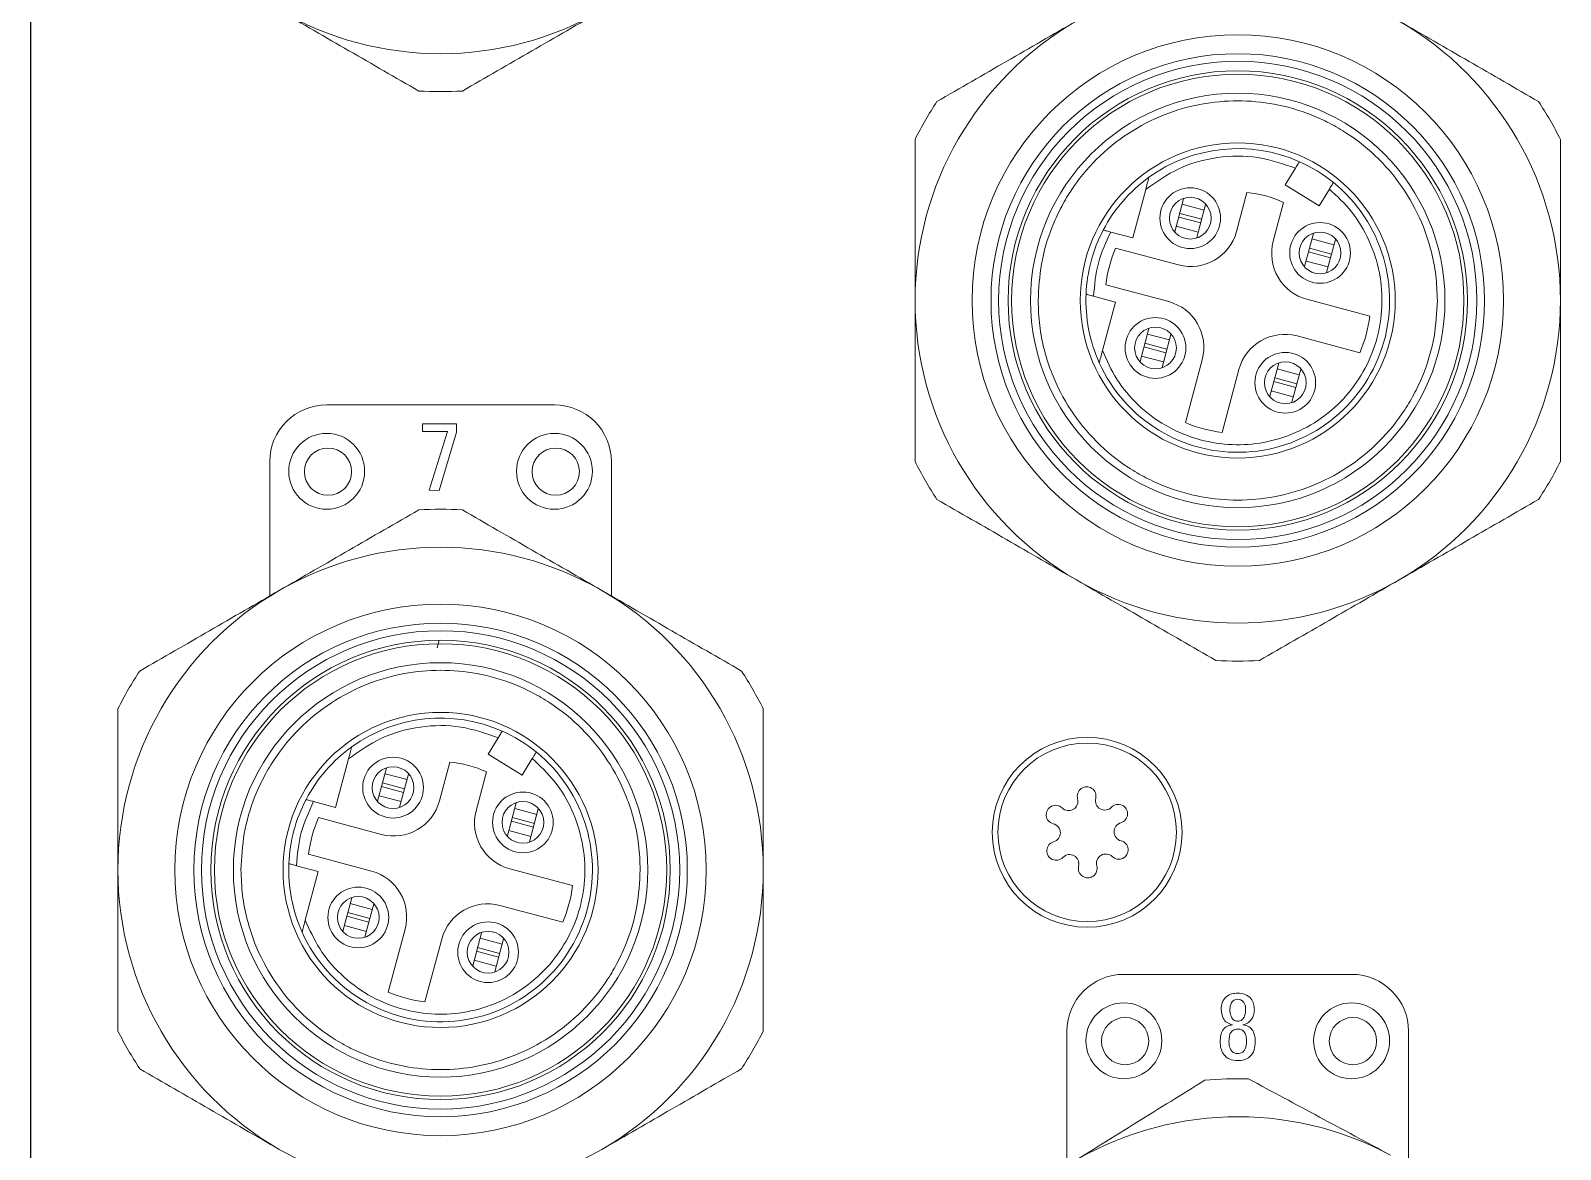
# Model space of a CAD drawing. Extents: x -194 to 239, y -574 to -265.
# Drawn here: x -130.63 to -117.89, y -322.65 to -313.34 of the extents above; entities that cross this region are included whole.
import ezdxf

# ---------------------------------------------------------------- set-up
doc = ezdxf.new("R2010")
doc.units = 0
doc.header["$LTSCALE"] = 0.5
doc.layers.get('0').update_dxf_attribs({"linetype": 'CONTINUOUS'})
doc.layers.add('UMRISSE', color=7, linetype='CONTINUOUS')

msp = doc.modelspace()

# ---------------------------------------------------------------- linework, layer by layer
at = {"lineweight": 5}
for p, q in [((-130.63196, -297.65409), (-130.63196, -338.25588)), ((-130.63023, -297.67312), (-130.63023, -338.27491))]:
    msp.add_line(p, q, dxfattribs=at)
at = {"color": 7, "linetype": 'Continuous', "lineweight": 5}
for p, q in [((-130.63179, -300.24218), (-130.63179, -338.29566)), ((-119.44709, -314.28671), (-119.44888, -314.29339)), ((-120.10103, -314.48588), (-120.18584, -314.62428)), ((-121.45589, -315.06608), (-121.34769, -314.66227)), ((-121.10504, -315.01449), (-121.03142, -314.73973)), ((-120.59056, -315.01164), (-120.5042, -314.68932)), ((-119.90289, -314.79767), (-120.18584, -314.62428)), ((-119.90289, -314.79767), (-119.81808, -314.65928)), ((-121.06414, -314.86184), (-120.88097, -314.91092)), ((-120.86052, -314.8346), (-121.04369, -314.78552)), ((-120.84825, -314.78881), (-120.92187, -315.06357)), ((-120.19891, -314.77112), (-120.28527, -315.09344)), ((-121.09277, -314.96869), (-120.9096, -315.01777)), ((-120.88915, -314.94145), (-121.07232, -314.89237)), ((-121.63842, -315.01718), (-121.45589, -315.06608)), ((-120.02432, -315.30407), (-119.95069, -315.02931)), ((-119.77979, -315.12418), (-119.96297, -315.0751)), ((-119.76752, -315.07839), (-119.84114, -315.35315)), ((-121.59772, -315.15078), (-121.07443, -315.291)), ((-119.80842, -315.23103), (-119.9916, -315.18195)), ((-119.98342, -315.15142), (-119.80024, -315.2005)), ((-120.01205, -315.25827), (-119.82887, -315.30735)), ((-121.15623, -315.59629), (-121.67953, -315.45607)), ((-121.59904, -315.60034), (-121.78157, -315.55143)), ((-121.70725, -316.00416), (-121.59904, -315.60034)), ((-120.00591, -315.57731), (-119.48262, -315.71752)), ((-121.39462, -316.09521), (-121.321, -315.82045)), ((-121.1501, -315.91533), (-121.33327, -315.86624)), ((-121.13783, -315.86953), (-121.21145, -316.14429)), ((-119.56442, -316.02281), (-120.08772, -315.8826)), ((-121.17873, -316.02218), (-121.3619, -315.9731)), ((-121.35372, -315.94257), (-121.17055, -315.99165)), ((-121.38235, -316.04942), (-121.19918, -316.0985)), ((-121.01709, -316.60345), (-120.87687, -316.08015)), ((-120.3139, -316.38479), (-120.24027, -316.11003)), ((-120.57158, -316.16196), (-120.7118, -316.68525)), ((-120.098, -316.31176), (-120.28117, -316.26267)), ((-120.27299, -316.23215), (-120.08982, -316.28123)), ((-120.06937, -316.2049), (-120.25254, -316.15582)), ((-120.0571, -316.15911), (-120.13072, -316.43387)), ((-120.30163, -316.339), (-120.11845, -316.38808)), ((-126.27018, -316.456), (-128.16653, -316.456)), ((-127.36958, -316.67845), (-127.36958, -316.61281)), ((-127.36958, -316.61281), (-127.08673, -316.61281)), ((-127.08673, -316.61281), (-127.08673, -316.68347)), ((-127.1616, -316.67845), (-127.36958, -316.67845)), ((-127.31443, -317.16713), (-127.1616, -316.67845)), ((-127.08673, -316.68347), (-127.23055, -317.1677)), ((-121.71509, -316.88701), (-121.7149, -316.8863)), ((-128.64062, -316.93008), (-128.64062, -318.04676)), ((-125.79609, -318.04676), (-125.79609, -316.93008)), ((-127.23055, -317.1677), (-127.31443, -317.16713)), ((-120.2489, -317.27911), (-120.24908, -317.27979)), ((-127.24622, -318.47802), (-127.2295, -318.41559)), ((-126.08432, -319.0276), (-126.08611, -319.03428)), ((-126.73827, -319.22676), (-126.82308, -319.36516)), ((-128.09313, -319.80697), (-127.98493, -319.40315)), ((-127.2278, -319.75252), (-127.14143, -319.4302)), ((-126.54012, -319.53856), (-126.82308, -319.36516)), ((-126.54012, -319.53856), (-126.45531, -319.40016)), ((-127.74228, -319.75537), (-127.66865, -319.48061)), ((-127.49775, -319.57548), (-127.68093, -319.5264)), ((-127.48548, -319.52969), (-127.5591, -319.80445)), ((-126.83614, -319.512), (-126.92251, -319.83433)), ((-127.52638, -319.68234), (-127.70956, -319.63325)), ((-127.70138, -319.60272), (-127.5182, -319.65181)), ((-128.27566, -319.75806), (-128.09313, -319.80697)), ((-127.73001, -319.70958), (-127.54683, -319.75866)), ((-126.66155, -320.04495), (-126.58793, -319.77019)), ((-126.41703, -319.86506), (-126.6002, -319.81598)), ((-126.40476, -319.81927), (-126.47838, -320.09403)), ((-128.23496, -319.89167), (-127.71166, -320.03188)), ((-126.44566, -319.97191), (-126.62883, -319.92283)), ((-126.62065, -319.8923), (-126.43748, -319.94139)), ((-126.64928, -319.99916), (-126.46611, -320.04824)), ((-127.79346, -320.33717), (-128.31676, -320.19696)), ((-126.47838, -320.09403), (-126.47928, -320.09738)), ((-128.23628, -320.34122), (-128.41881, -320.29232)), ((-128.34448, -320.74504), (-128.23628, -320.34122)), ((-126.64315, -320.31819), (-126.11985, -320.45841)), ((-128.03186, -320.83609), (-127.95823, -320.56133)), ((-127.95823, -320.56133), (-127.95734, -320.55798)), ((-127.81596, -320.76306), (-127.99914, -320.71398)), ((-127.99095, -320.68345), (-127.80778, -320.73253)), ((-127.78733, -320.65621), (-127.9705, -320.60713)), ((-127.77506, -320.61041), (-127.84868, -320.88518)), ((-127.77416, -320.60706), (-127.77506, -320.61041)), ((-126.20165, -320.7637), (-126.72495, -320.62348)), ((-128.01959, -320.7903), (-127.83641, -320.83938)), ((-127.65432, -321.34433), (-127.5141, -320.82104)), ((-126.95113, -321.12567), (-126.87751, -320.85091)), ((-126.87751, -320.85091), (-126.87661, -320.84756)), ((-127.20882, -320.90284), (-127.34903, -321.42614)), ((-126.91023, -320.97303), (-126.72706, -321.02211)), ((-126.70661, -320.94579), (-126.88978, -320.89671)), ((-126.69434, -320.89999), (-126.76796, -321.17475)), ((-126.69344, -320.89664), (-126.69434, -320.89999)), ((-126.93886, -321.07988), (-126.75569, -321.12896)), ((-126.73524, -321.05264), (-126.91841, -321.00356)), ((-126.95203, -321.12902), (-126.95113, -321.12567)), ((-119.63294, -321.19688), (-121.52929, -321.19688)), ((-120.62488, -321.61729), (-120.62488, -321.61661)), ((-128.35232, -321.62789), (-128.35213, -321.62718)), ((-122.00338, -321.67097), (-122.00338, -322.78367)), ((-119.15885, -322.783), (-119.15885, -321.67097)), ((-126.88613, -322.01999), (-126.88631, -322.02067))]:
    msp.add_line(p, q, dxfattribs=at)
at = {"color": 7, "linetype": 'Continuous', "lineweight": 5, "flags": 128}
for points in [[(-121.03142, -314.73973), (-121.03118, -314.73885), (-121.03052, -314.73638)], [(-120.84735, -314.78546), (-120.84801, -314.78793), (-120.84825, -314.78881)], [(-121.10594, -315.01784), (-121.10528, -315.01537), (-121.10504, -315.01449)], [(-120.92187, -315.06357), (-120.9221, -315.06445), (-120.92277, -315.06692)], [(-119.95069, -315.02931), (-119.95046, -315.02843), (-119.9498, -315.02595)], [(-119.76662, -315.07504), (-119.76729, -315.07751), (-119.76752, -315.07839)], [(-120.02521, -315.30742), (-120.02455, -315.30495), (-120.02432, -315.30407)], [(-119.84114, -315.35315), (-119.84138, -315.35403), (-119.84204, -315.3565)], [(-121.321, -315.82045), (-121.32076, -315.81957), (-121.3201, -315.8171)], [(-121.13693, -315.86618), (-121.13759, -315.86865), (-121.13783, -315.86953)], [(-121.39552, -316.09856), (-121.39486, -316.09609), (-121.39462, -316.09521)], [(-120.24027, -316.11003), (-120.24004, -316.10915), (-120.23938, -316.10668)], [(-121.21145, -316.14429), (-121.21168, -316.14517), (-121.21234, -316.14764)], [(-120.0562, -316.15576), (-120.05686, -316.15823), (-120.0571, -316.15911)], [(-120.31479, -316.38814), (-120.31413, -316.38567), (-120.3139, -316.38479)], [(-120.13072, -316.43387), (-120.13096, -316.43475), (-120.13162, -316.43722)], [(-127.66865, -319.48061), (-127.66842, -319.47973), (-127.66776, -319.47726)], [(-127.48458, -319.52634), (-127.48525, -319.52881), (-127.48548, -319.52969)], [(-127.74317, -319.75872), (-127.74251, -319.75625), (-127.74228, -319.75537)], [(-127.5591, -319.80445), (-127.55934, -319.80533), (-127.56, -319.8078)], [(-126.58793, -319.77019), (-126.58769, -319.76931), (-126.58703, -319.76684)], [(-126.40386, -319.81592), (-126.40452, -319.81839), (-126.40476, -319.81927)], [(-126.66245, -320.0483), (-126.66179, -320.04583), (-126.66155, -320.04495)], [(-128.03275, -320.83945), (-128.03209, -320.83697), (-128.03186, -320.83609)], [(-127.84868, -320.88518), (-127.84892, -320.88606), (-127.84958, -320.88853)], [(-126.76796, -321.17475), (-126.76819, -321.17563), (-126.76886, -321.17811)]]:
    msp.add_lwpolyline(points, dxfattribs=at)
at = {"color": 7, "linetype": 'Continuous', "lineweight": 5}
for centre, radius in [((-120.58112, -315.58683), 2.21241), ((-120.58112, -315.58683), 2.05438), ((-120.58112, -315.58683), 1.99117), ((-120.58112, -315.58683), 1.91216), ((-120.58112, -315.58683), 1.88324), ((-120.58112, -315.58683), 1.72521), ((-120.58112, -315.58683), 1.31164), ((-120.97664, -314.90165), 0.25285), ((-120.97664, -314.90165), 0.17383), ((-119.89592, -315.19123), 0.25285), ((-119.89592, -315.19123), 0.17383), ((-121.26622, -315.98237), 0.25285), ((-121.26622, -315.98237), 0.17383), ((-120.1855, -316.27195), 0.25285), ((-120.1855, -316.27195), 0.17383), ((-128.16653, -317.0091), 0.31606), ((-126.27018, -317.0091), 0.31606), ((-128.15578, -317.01194), 0.19679), ((-126.25943, -317.01194), 0.19679), ((-127.21835, -320.32772), 2.21241), ((-127.21835, -320.32772), 2.05438), ((-127.21835, -320.32772), 1.99117), ((-127.21835, -320.32772), 1.91216), ((-127.21835, -320.32772), 1.88324), ((-127.21835, -320.32772), 1.72521), ((-127.21835, -320.32772), 1.31164), ((-121.83461, -320.0145), 0.79015), ((-121.83461, -320.0145), 0.74274), ((-127.61388, -319.64253), 0.25285), ((-127.61388, -319.64253), 0.17383), ((-126.53315, -319.93211), 0.25285), ((-126.53315, -319.93211), 0.17383), ((-127.90346, -320.72325), 0.25285), ((-127.90346, -320.72325), 0.17383), ((-126.82273, -321.01283), 0.25285), ((-126.82273, -321.01283), 0.17383), ((-121.52929, -321.74998), 0.31606), ((-119.63294, -321.74998), 0.31606), ((-121.51855, -321.75283), 0.19679), ((-119.6222, -321.75283), 0.19679)]:
    msp.add_circle(centre, radius, dxfattribs=at)
for centre, radius, start, end in [((-127.21835, -310.84595), 2.6865, 240, 300), ((-120.58112, -315.58683), 2.6865, 120, 180), ((-120.58112, -315.58683), 2.6865, 0, 60), ((-127.21835, -310.84595), 3.00256, 266.525352, 273.474648), ((-120.58112, -315.58683), 3.00256, 146.525352, 153.474648), ((-120.58112, -315.58683), 3.00256, 26.525352, 33.474648), ((-120.58107, -315.5868), 1.26424, 66.041831, 125.805033), ((-120.58107, -315.5868), 1.26424, 50.958169, 66.041831), ((-120.58107, -315.5868), 1.26424, 204.194967, 50.958169), ((-120.58107, -315.5868), 1.26424, 125.805033, 152.364375), ((-120.58107, -315.5868), 0.90077, 64.895817, 85.104183), ((-120.58107, -315.5868), 1.26424, 152.364375, 177.635625), ((-120.97217, -314.90939), 0.39507, 255, 345), ((-119.90366, -315.1957), 0.39507, 165, 255), ((-120.58107, -315.5868), 1.10621, 156.786789, 173.213211), ((-120.58112, -315.58683), 2.6865, 180, 240), ((-120.58107, -315.5868), 1.26424, 177.635625, 204.194967), ((-121.25848, -315.9779), 0.39507, 345, 75), ((-120.58112, -315.58683), 2.6865, 300, 0), ((-120.58107, -315.5868), 1.10621, 336.786789, 353.213211), ((-120.18997, -316.26421), 0.39507, 75, 165), ((-128.16653, -316.93008), 0.47409, 90, 180), ((-126.27018, -316.93008), 0.47409, 0, 90), ((-120.58107, -315.5868), 1.10621, 246.786789, 263.213211), ((-120.58112, -315.58683), 3.00256, 206.525352, 213.474648), ((-120.58112, -315.58683), 3.00256, 326.525352, 333.474648), ((-127.21835, -320.32772), 3.00256, 86.525352, 93.474648), ((-127.21835, -320.32772), 2.6865, 60, 120), ((-120.58112, -315.58683), 2.6865, 240, 300), ((-127.21835, -320.32772), 2.6865, 120, 180), ((-127.21835, -320.32772), 2.6865, 0, 60), ((-127.21835, -320.32772), 3.00256, 146.525352, 153.474648), ((-127.21835, -320.32772), 3.00256, 26.525352, 33.474648), ((-120.58112, -315.58683), 3.00256, 266.525352, 273.474648), ((-127.21831, -320.32768), 1.26424, 66.041831, 125.805033), ((-127.21831, -320.32768), 1.26424, 50.958169, 66.041831), ((-127.21831, -320.32768), 1.26424, 125.805033, 152.364375), ((-127.21831, -320.32768), 1.26424, 204.194967, 50.958169), ((-127.21831, -320.32768), 0.90077, 64.895817, 85.104183), ((-121.83922, -319.71325), 0.07798, 345.877076, 195.877076), ((-127.21831, -320.32768), 1.26424, 152.364375, 177.635625), ((-127.60941, -319.65027), 0.39507, 255, 345), ((-126.5409, -319.93658), 0.39507, 165, 255), ((-122.09781, -319.86787), 0.07798, 45.877076, 255.877076), ((-121.98923, -319.75591), 0.07798, 225.877076, 15.877076), ((-121.68797, -319.7513), 0.07798, 165.877076, 315.877076), ((-121.57602, -319.85988), 0.07798, 285.877076, 135.877076), ((-127.21831, -320.32768), 1.10621, 156.786789, 173.213211), ((-122.13586, -320.01911), 0.07798, 285.877076, 75.877076), ((-121.53335, -320.00989), 0.07798, 105.877076, 255.877076), ((-121.57141, -320.16114), 0.07798, 225.877076, 75.877076), ((-122.0932, -320.16912), 0.07798, 105.877076, 315.877076), ((-121.98124, -320.2777), 0.07798, 345.877076, 135.877076), ((-121.67999, -320.27309), 0.07798, 45.877076, 195.877076), ((-127.21835, -320.32772), 2.6865, 180, 240), ((-127.21831, -320.32768), 1.26424, 177.635625, 204.194967), ((-127.89572, -320.71878), 0.39507, 345, 75), ((-127.21835, -320.32772), 2.6865, 300, 0), ((-121.83, -320.31576), 0.07798, 165.877076, 15.877076), ((-127.21831, -320.32768), 1.10621, 336.786789, 353.213211), ((-126.8272, -321.00509), 0.39507, 75, 165), ((-121.52929, -321.67097), 0.47409, 90, 180), ((-119.63294, -321.67097), 0.47409, 0, 90), ((-127.21831, -320.32768), 1.10621, 246.786789, 263.213211), ((-127.21835, -320.32772), 3.00256, 206.525352, 213.474648), ((-127.21835, -320.32772), 3.00256, 326.525352, 333.474648), ((-120.58112, -325.0686), 3.00256, 88.29045, 95.239746), ((-120.58112, -325.0686), 2.6865, 61.765098, 121.765098), ((-127.21835, -320.32772), 2.6865, 240, 300)]:
    msp.add_arc(centre, radius, start, end, dxfattribs=at)
for points, knots in [([(-128.5616, -313.17253), (-128.36788, -313.28438), (-127.97968, -313.5085), (-127.59369, -313.73135), (-127.40033, -313.84299)], [0, 0, 0, 0, 0.49905025, 1, 1, 1, 1]), ([(-127.03638, -313.84299), (-126.84371, -313.73175), (-126.45772, -313.5089), (-126.06953, -313.28478), (-125.8751, -313.17253)], [0, 0, 0, 0, 0.49915657, 1, 1, 1, 1]), ([(-121.92437, -313.26026), (-122.1181, -313.37211), (-122.50629, -313.59623), (-122.89228, -313.81908), (-123.08564, -313.93072)], [0, 0, 0, 0, 0.49905015, 1, 1, 1, 1]), ([(-118.07659, -313.93072), (-118.26926, -313.81948), (-118.65525, -313.59663), (-119.04344, -313.37251), (-119.23787, -313.26026)], [0, 0, 0, 0, 0.4991563, 1, 1, 1, 1]), ([(-118.91912, -315.58683), (-118.92159, -315.51702), (-118.92651, -315.37795), (-118.96719, -315.17236), (-119.04466, -314.93346), (-119.18166, -314.669), (-119.39749, -314.40328), (-119.61981, -314.22276), (-119.81526, -314.10859), (-120.01504, -314.01761), (-120.27097, -313.94397), (-120.58111, -313.91555), (-120.8913, -313.94399), (-121.20105, -314.03304), (-121.49891, -314.18736), (-121.7647, -314.40321), (-121.94515, -314.62553), (-122.05943, -314.82098), (-122.14999, -315.02076), (-122.22669, -315.27669), (-122.23775, -315.48547), (-122.24311, -315.58683)], [0, 0, 0, 0, 0.04014118, 0.07995479, 0.12008114, 0.18437826, 0.25003993, 0.31570166, 0.34787539, 0.38008137, 0.44181204, 0.50005408, 0.55829624, 0.62002701, 0.68432416, 0.74998579, 0.8156474, 0.84782135, 0.88002712, 0.9417579, 1, 1, 1, 1]), ([(-123.26762, -314.24591), (-123.26762, -314.46838), (-123.26762, -314.91408), (-123.26762, -315.36233), (-123.26762, -315.58683)], [0, 0, 0, 0, 0.49915678, 1, 1, 1, 1]), ([(-117.89462, -315.58683), (-117.89462, -315.36313), (-117.89462, -314.91489), (-117.89462, -314.46918), (-117.89462, -314.24591)], [0, 0, 0, 0, 0.49905004, 1, 1, 1, 1]), ([(-121.34769, -314.66227), (-121.25885, -314.59963), (-121.07768, -314.4719), (-120.7513, -314.38372), (-120.41326, -314.37789), (-120.20376, -314.45035), (-120.10103, -314.48588)], [0, 0, 0, 0, 0.24518244, 0.49999991, 0.75481726, 1, 1, 1, 1]), ([(-120.0677, -314.43149), (-120.06807, -314.43208), (-120.0688, -314.43327), (-120.07446, -314.44252), (-120.08282, -314.45615), (-120.0922, -314.47147), (-120.09848, -314.48171), (-120.10103, -314.48588)], [0, 0, 0, 0, 0.21230339, 0.42456693, 0.63764443, 0.85248461, 1, 1, 1, 1]), ([(-121.32246, -314.56811), (-121.32375, -314.57292), (-121.32683, -314.58441), (-121.33564, -314.61732), (-121.34306, -314.64501), (-121.34769, -314.66227)], [0, 0, 0, 0, 0.21328456, 0.50944098, 1, 1, 1, 1]), ([(-119.78474, -314.60488), (-119.78511, -314.60548), (-119.78584, -314.60667), (-119.7915, -314.61591), (-119.79986, -314.62955), (-119.80924, -314.64486), (-119.81552, -314.65511), (-119.81808, -314.65928)], [0, 0, 0, 0, 0.21230383, 0.4245708, 0.63764412, 0.85249046, 1, 1, 1, 1]), ([(-119.81808, -314.65928), (-119.7531, -314.72015), (-119.6202, -314.84466), (-119.47833, -315.08545), (-119.39123, -315.35445), (-119.37038, -315.63463), (-119.41263, -315.90495), (-119.51276, -316.15736), (-119.66883, -316.38461), (-119.87807, -316.57432), (-120.12582, -316.70993), (-120.39163, -316.78302), (-120.66291, -316.79501), (-120.93217, -316.74645), (-121.19009, -316.63504), (-121.41576, -316.46469), (-121.59685, -316.25181), (-121.67099, -316.08548), (-121.70725, -316.00416)], [0, 0, 0, 0, 0.0604998, 0.12374564, 0.1881603, 0.25198529, 0.31355459, 0.37329342, 0.43578297, 0.49999999, 0.56421681, 0.62670662, 0.68644539, 0.74801466, 0.81183963, 0.87625436, 0.93950012, 1, 1, 1, 1]), ([(-121.78157, -315.55143), (-121.7733, -315.45821), (-121.75676, -315.27177), (-121.67787, -315.10204), (-121.63842, -315.01718)], [0, 0, 0, 0, 0.49999995, 1, 1, 1, 1]), ([(-121.70108, -315.00039), (-121.70041, -315.00057), (-121.69907, -315.00092), (-121.68869, -315.00371), (-121.67333, -315.00782), (-121.65564, -315.01256), (-121.64356, -315.0158), (-121.63842, -315.01718)], [0, 0, 0, 0, 0.2080034, 0.41594564, 0.62603356, 0.84099024, 1, 1, 1, 1]), ([(-123.26762, -315.58683), (-123.26762, -315.81053), (-123.26762, -316.25878), (-123.26762, -316.70448), (-123.26762, -316.92776)], [0, 0, 0, 0, 0.49905018, 1, 1, 1, 1]), ([(-122.24311, -315.58683), (-122.24064, -315.65665), (-122.23573, -315.79572), (-122.19505, -316.0013), (-122.11758, -316.2402), (-121.98058, -316.50467), (-121.76475, -316.77039), (-121.54243, -316.95091), (-121.34697, -317.06508), (-121.1472, -317.15606), (-120.89126, -317.2297), (-120.58113, -317.25812), (-120.27094, -317.22968), (-119.96119, -317.14063), (-119.66333, -316.98631), (-119.39754, -316.77046), (-119.21708, -316.54814), (-119.10281, -316.35269), (-119.01225, -316.15291), (-118.93554, -315.89698), (-118.92449, -315.68819), (-118.91912, -315.58683)], [0, 0, 0, 0, 0.04014114, 0.07995483, 0.12008112, 0.18437832, 0.25003992, 0.31570155, 0.34787547, 0.38008125, 0.44181203, 0.50005419, 0.55829623, 0.6200269, 0.68432406, 0.74998577, 0.81564744, 0.84782134, 0.88002714, 0.94175789, 1, 1, 1, 1]), ([(-121.84423, -315.53464), (-121.84356, -315.53482), (-121.84223, -315.53518), (-121.83184, -315.53796), (-121.81648, -315.54208), (-121.79879, -315.54682), (-121.78671, -315.55006), (-121.78157, -315.55143)], [0, 0, 0, 0, 0.20800252, 0.41594382, 0.62603079, 0.84099171, 1, 1, 1, 1]), ([(-117.89462, -316.92776), (-117.89462, -316.70528), (-117.89462, -316.25959), (-117.89462, -315.81134), (-117.89462, -315.58683)], [0, 0, 0, 0, 0.49915664, 1, 1, 1, 1]), ([(-121.70725, -316.00416), (-121.7124, -316.02339), (-121.71976, -316.05087), (-121.72797, -316.0815), (-121.7319, -316.09617), (-121.73394, -316.1038), (-121.73416, -316.10459), (-121.73425, -316.10494)], [0, 0, 0, 0, 0.44305872, 0.63293256, 0.79491555, 0.91059703, 1, 1, 1, 1]), ([(-123.08564, -317.24295), (-122.89298, -317.35419), (-122.50699, -317.57704), (-122.11879, -317.80116), (-121.92437, -317.91341)], [0, 0, 0, 0, 0.49915664, 1, 1, 1, 1]), ([(-119.23787, -317.91341), (-119.04414, -317.80156), (-118.65594, -317.57744), (-118.26996, -317.35459), (-118.07659, -317.24295)], [0, 0, 0, 0, 0.49905053, 1, 1, 1, 1]), ([(-127.40033, -317.33068), (-127.593, -317.44191), (-127.97898, -317.66476), (-128.36718, -317.88889), (-128.5616, -318.00114)], [0, 0, 0, 0, 0.49915673, 1, 1, 1, 1]), ([(-125.8751, -318.00114), (-126.06883, -317.88929), (-126.45703, -317.66517), (-126.84302, -317.44231), (-127.03638, -317.33068)], [0, 0, 0, 0, 0.49905015, 1, 1, 1, 1]), ([(-121.92437, -317.91341), (-121.73064, -318.02526), (-121.34244, -318.24939), (-120.95646, -318.47224), (-120.76309, -318.58387)], [0, 0, 0, 0, 0.49905015, 1, 1, 1, 1]), ([(-120.39914, -318.58387), (-120.20647, -318.47264), (-119.82049, -318.24979), (-119.43229, -318.02566), (-119.23787, -317.91341)], [0, 0, 0, 0, 0.49915663, 1, 1, 1, 1]), ([(-128.5616, -318.00114), (-128.75533, -318.11299), (-129.14353, -318.33711), (-129.52952, -318.55996), (-129.72288, -318.6716)], [0, 0, 0, 0, 0.49905013, 1, 1, 1, 1]), ([(-124.71383, -318.6716), (-124.9065, -318.56036), (-125.29248, -318.33752), (-125.68068, -318.11339), (-125.8751, -318.00114)], [0, 0, 0, 0, 0.49915681, 1, 1, 1, 1]), ([(-125.55636, -320.32772), (-125.55883, -320.2579), (-125.56375, -320.11883), (-125.60442, -319.91325), (-125.68189, -319.67435), (-125.8189, -319.40988), (-126.03473, -319.14416), (-126.25705, -318.96364), (-126.4525, -318.84947), (-126.65228, -318.75849), (-126.90821, -318.68485), (-127.21835, -318.65643), (-127.52853, -318.68487), (-127.83828, -318.77392), (-128.13614, -318.92824), (-128.40193, -319.14409), (-128.58239, -319.36641), (-128.69667, -319.56186), (-128.78722, -319.76164), (-128.86393, -320.01757), (-128.87498, -320.22636), (-128.88035, -320.32772)], [0, 0, 0, 0, 0.04014117, 0.07995481, 0.12008112, 0.18437829, 0.25003992, 0.31570156, 0.34787547, 0.38008131, 0.44181203, 0.50005413, 0.55829623, 0.620027, 0.68432415, 0.74998579, 0.81564742, 0.84782132, 0.88002716, 0.9417579, 1, 1, 1, 1]), ([(-129.90485, -318.98679), (-129.90485, -319.20927), (-129.90485, -319.65496), (-129.90485, -320.10321), (-129.90485, -320.32772)], [0, 0, 0, 0, 0.49915664, 1, 1, 1, 1]), ([(-124.53185, -320.32772), (-124.53185, -320.10402), (-124.53185, -319.65577), (-124.53185, -319.21007), (-124.53185, -318.98679)], [0, 0, 0, 0, 0.49905018, 1, 1, 1, 1]), ([(-127.98493, -319.40315), (-127.89609, -319.34052), (-127.71491, -319.21278), (-127.38853, -319.1246), (-127.0505, -319.11877), (-126.841, -319.19123), (-126.73827, -319.22676)], [0, 0, 0, 0, 0.24518257, 0.50000008, 0.75481747, 1, 1, 1, 1]), ([(-126.70494, -319.17237), (-126.7053, -319.17296), (-126.70603, -319.17415), (-126.7117, -319.1834), (-126.72005, -319.19703), (-126.72944, -319.21235), (-126.73572, -319.22259), (-126.73827, -319.22676)], [0, 0, 0, 0, 0.21230241, 0.42456889, 0.63764351, 0.85248703, 1, 1, 1, 1]), ([(-127.9597, -319.30899), (-127.96098, -319.3138), (-127.96406, -319.32529), (-127.97288, -319.3582), (-127.9803, -319.38589), (-127.98493, -319.40315)], [0, 0, 0, 0, 0.21328452, 0.50944221, 1, 1, 1, 1]), ([(-126.45531, -319.40016), (-126.39034, -319.46103), (-126.25744, -319.58554), (-126.11556, -319.82633), (-126.02846, -320.09534), (-126.00762, -320.37551), (-126.04987, -320.64583), (-126.14999, -320.89824), (-126.30606, -321.12549), (-126.5153, -321.3152), (-126.76305, -321.45081), (-127.02887, -321.5239), (-127.30015, -321.53589), (-127.56941, -321.48733), (-127.82732, -321.37592), (-128.053, -321.20557), (-128.23408, -320.99269), (-128.30823, -320.82636), (-128.34448, -320.74504)], [0, 0, 0, 0, 0.06049987, 0.12374565, 0.18816039, 0.2519853, 0.31355463, 0.37329345, 0.43578305, 0.49999999, 0.56421691, 0.62670653, 0.68644538, 0.74801472, 0.81183961, 0.87625438, 0.93950014, 1, 1, 1, 1]), ([(-126.42198, -319.34577), (-126.42234, -319.34636), (-126.42307, -319.34755), (-126.42874, -319.3568), (-126.43709, -319.37043), (-126.44648, -319.38575), (-126.45276, -319.39599), (-126.45531, -319.40016)], [0, 0, 0, 0, 0.21230226, 0.42456743, 0.63764389, 0.85248657, 1, 1, 1, 1]), ([(-128.33831, -319.74127), (-128.33764, -319.74145), (-128.33631, -319.74181), (-128.32592, -319.74459), (-128.31057, -319.7487), (-128.29288, -319.75344), (-128.28079, -319.75668), (-128.27566, -319.75806)], [0, 0, 0, 0, 0.20800298, 0.41594605, 0.62603103, 0.84099141, 1, 1, 1, 1]), ([(-129.90485, -320.32772), (-129.90485, -320.55142), (-129.90485, -320.99966), (-129.90485, -321.44537), (-129.90485, -321.66864)], [0, 0, 0, 0, 0.49905021, 1, 1, 1, 1]), ([(-128.88035, -320.32772), (-128.87788, -320.39753), (-128.87296, -320.5366), (-128.83229, -320.74219), (-128.75481, -320.98109), (-128.61781, -321.24555), (-128.40198, -321.51127), (-128.17966, -321.69179), (-127.98421, -321.80596), (-127.78443, -321.89695), (-127.5285, -321.97058), (-127.21836, -321.999), (-126.90818, -321.97056), (-126.59843, -321.88151), (-126.30057, -321.72719), (-126.03477, -321.51134), (-125.85432, -321.28902), (-125.74004, -321.09357), (-125.64949, -320.89379), (-125.57278, -320.63786), (-125.56173, -320.42908), (-125.55636, -320.32772)], [0, 0, 0, 0, 0.04014114, 0.07995482, 0.12008112, 0.18437828, 0.25003992, 0.31570156, 0.34787549, 0.38008126, 0.44181204, 0.50005415, 0.55829625, 0.62002698, 0.68432417, 0.74998581, 0.81564745, 0.8478213, 0.88002715, 0.94175793, 1, 1, 1, 1]), ([(-128.48147, -320.27553), (-128.4808, -320.27571), (-128.47946, -320.27606), (-128.46908, -320.27885), (-128.45372, -320.28296), (-128.43603, -320.2877), (-128.42395, -320.29094), (-128.41881, -320.29232)], [0, 0, 0, 0, 0.208003, 0.41594608, 0.62603136, 0.8409914, 1, 1, 1, 1]), ([(-124.53185, -321.66864), (-124.53185, -321.44617), (-124.53185, -321.00047), (-124.53185, -320.55222), (-124.53185, -320.32772)], [0, 0, 0, 0, 0.49915661, 1, 1, 1, 1]), ([(-128.34448, -320.74504), (-128.34964, -320.76427), (-128.357, -320.79176), (-128.36521, -320.82238), (-128.36914, -320.83706), (-128.37118, -320.84468), (-128.37139, -320.84547), (-128.37149, -320.84582)], [0, 0, 0, 0, 0.44305894, 0.63293201, 0.79491537, 0.91059744, 1, 1, 1, 1]), ([(-120.7197, -321.48942), (-120.71805, -321.46877), (-120.71477, -321.42757), (-120.67808, -321.37985), (-120.62954, -321.3566), (-120.59727, -321.35466), (-120.58112, -321.35369)], [0, 0, 0, 0, 0.280183, 0.55892682, 0.77913749, 1, 1, 1, 1]), ([(-120.58112, -321.35369), (-120.56051, -321.35527), (-120.5194, -321.35842), (-120.47037, -321.3929), (-120.44552, -321.44088), (-120.44353, -321.47315), (-120.44254, -321.48931)], [0, 0, 0, 0, 0.28035362, 0.5592602, 0.77924914, 1, 1, 1, 1]), ([(-120.62488, -321.61661), (-120.64057, -321.61204), (-120.67194, -321.60291), (-120.71162, -321.5567), (-120.71664, -321.51492), (-120.7197, -321.48942)], [0, 0, 0, 0, 0.28066953, 0.56090539, 1, 1, 1, 1]), ([(-120.58112, -321.40475), (-120.58851, -321.40531), (-120.60328, -321.40643), (-120.62284, -321.41822), (-120.64193, -321.4447), (-120.64477, -321.46966), (-120.64676, -321.48714)], [0, 0, 0, 0, 0.18712366, 0.37385819, 0.56118545, 1, 1, 1, 1]), ([(-120.64676, -321.48714), (-120.64633, -321.49972), (-120.64556, -321.52218), (-120.63737, -321.54304), (-120.63377, -321.55222)], [0, 0, 0, 0, 0.56018281, 1, 1, 1, 1]), ([(-120.53075, -321.43096), (-120.53839, -321.42248), (-120.55208, -321.40731), (-120.57223, -321.40553), (-120.58112, -321.40475)], [0, 0, 0, 0, 0.55862065, 1, 1, 1, 1]), ([(-120.51548, -321.48714), (-120.51596, -321.47596), (-120.51683, -321.456), (-120.52649, -321.43861), (-120.53075, -321.43096)], [0, 0, 0, 0, 0.56014178, 1, 1, 1, 1]), ([(-120.52847, -321.55222), (-120.52406, -321.54045), (-120.51617, -321.51942), (-120.51569, -321.49702), (-120.51548, -321.48714)], [0, 0, 0, 0, 0.55940966, 1, 1, 1, 1]), ([(-120.44254, -321.48931), (-120.44338, -321.50558), (-120.44488, -321.53462), (-120.459, -321.5599), (-120.46522, -321.57102)], [0, 0, 0, 0, 0.56014802, 1, 1, 1, 1]), ([(-120.70705, -321.66413), (-120.70169, -321.65663), (-120.69098, -321.64162), (-120.66259, -321.62363), (-120.63918, -321.61969), (-120.62488, -321.61729)], [0, 0, 0, 0, 0.28012961, 0.56035065, 1, 1, 1, 1]), ([(-120.63377, -321.55222), (-120.63074, -321.55769), (-120.62467, -321.56862), (-120.60727, -321.58382), (-120.59102, -321.58585), (-120.58112, -321.58709)], [0, 0, 0, 0, 0.28114517, 0.56192329, 1, 1, 1, 1]), ([(-120.58112, -321.58709), (-120.57485, -321.58664), (-120.56233, -321.58574), (-120.54202, -321.57464), (-120.5336, -321.56071), (-120.52847, -321.55222)], [0, 0, 0, 0, 0.28081509, 0.56103529, 1, 1, 1, 1]), ([(-120.46522, -321.57102), (-120.47631, -321.58339), (-120.49616, -321.60553), (-120.52474, -321.61298), (-120.53736, -321.61626)], [0, 0, 0, 0, 0.55876606, 1, 1, 1, 1]), ([(-120.53736, -321.61626), (-120.51888, -321.6199), (-120.48588, -321.62638), (-120.46512, -321.65244), (-120.45599, -321.6639)], [0, 0, 0, 0, 0.55994795, 1, 1, 1, 1]), ([(-120.72699, -321.75769), (-120.72662, -321.73943), (-120.72596, -321.70686), (-120.71282, -321.67717), (-120.70705, -321.66413)], [0, 0, 0, 0, 0.56073287, 1, 1, 1, 1]), ([(-120.64311, -321.68886), (-120.64695, -321.7022), (-120.65382, -321.72607), (-120.65398, -321.75086), (-120.65406, -321.7618)], [0, 0, 0, 0, 0.55906011, 1, 1, 1, 1]), ([(-120.58112, -321.65273), (-120.58826, -321.65311), (-120.60252, -321.65385), (-120.6212, -321.66165), (-120.63521, -321.67395), (-120.64048, -321.68389), (-120.64311, -321.68886)], [0, 0, 0, 0, 0.2802305, 0.55983373, 0.77979812, 1, 1, 1, 1]), ([(-120.51912, -321.68954), (-120.52268, -321.68331), (-120.52978, -321.67085), (-120.55125, -321.65536), (-120.5698, -321.65373), (-120.58112, -321.65273)], [0, 0, 0, 0, 0.28063863, 0.56084191, 1, 1, 1, 1]), ([(-120.50818, -321.7618), (-120.50827, -321.74797), (-120.50844, -321.72332), (-120.51586, -321.69985), (-120.51912, -321.68954)], [0, 0, 0, 0, 0.56059293, 1, 1, 1, 1]), ([(-120.45599, -321.6639), (-120.44888, -321.68068), (-120.43617, -321.71072), (-120.43553, -321.74323), (-120.43525, -321.75758)], [0, 0, 0, 0, 0.5587541, 1, 1, 1, 1]), ([(-120.58112, -321.9153), (-120.60416, -321.91355), (-120.65007, -321.91006), (-120.70169, -321.86664), (-120.72423, -321.81149), (-120.72607, -321.77564), (-120.72699, -321.75769)], [0, 0, 0, 0, 0.28020226, 0.55834699, 0.77884769, 1, 1, 1, 1]), ([(-120.65406, -321.7618), (-120.65357, -321.77449), (-120.65272, -321.79714), (-120.64272, -321.81739), (-120.63833, -321.8263)], [0, 0, 0, 0, 0.56033024, 1, 1, 1, 1]), ([(-120.63833, -321.8263), (-120.63456, -321.83142), (-120.62702, -321.84164), (-120.60753, -321.85438), (-120.59113, -321.85598), (-120.58112, -321.85696)], [0, 0, 0, 0, 0.28061286, 0.56090949, 1, 1, 1, 1]), ([(-120.43525, -321.75758), (-120.43666, -321.78047), (-120.43949, -321.8261), (-120.47414, -321.88298), (-120.52722, -321.91209), (-120.56312, -321.91423), (-120.58112, -321.9153)], [0, 0, 0, 0, 0.28068782, 0.55954865, 0.77929808, 1, 1, 1, 1]), ([(-120.58112, -321.85696), (-120.56825, -321.85548), (-120.54522, -321.85285), (-120.53098, -321.8349), (-120.52471, -321.82698)], [0, 0, 0, 0, 0.55898175, 1, 1, 1, 1]), ([(-120.52471, -321.82698), (-120.51915, -321.81541), (-120.50921, -321.79473), (-120.5085, -321.77187), (-120.50818, -321.7618)], [0, 0, 0, 0, 0.5592384, 1, 1, 1, 1]), ([(-129.72288, -321.98383), (-129.53021, -322.09507), (-129.14422, -322.31792), (-128.75603, -322.54204), (-128.5616, -322.65429)], [0, 0, 0, 0, 0.49915665, 1, 1, 1, 1]), ([(-125.8751, -322.65429), (-125.68137, -322.54244), (-125.29318, -322.31832), (-124.90719, -322.09547), (-124.71383, -321.98383)], [0, 0, 0, 0, 0.49905028, 1, 1, 1, 1]), ([(-120.85532, -322.07859), (-121.04447, -322.19571), (-121.42341, -322.43034), (-121.80452, -322.66631), (-121.99539, -322.7845)], [0, 0, 0, 0, 0.49915672, 1, 1, 1, 1]), ([(-119.31017, -322.70175), (-119.50725, -322.59592), (-119.90217, -322.38386), (-120.29484, -322.173), (-120.49154, -322.06738)], [0, 0, 0, 0, 0.49905015, 1, 1, 1, 1])]:
    msp.add_open_spline(points, degree=3, knots=knots, dxfattribs=at)
msp.add_open_spline([(-128.41881, -320.29232), (-128.41054, -320.1991), (-128.39399, -320.01266), (-128.3151, -319.84292), (-128.27566, -319.75806)], degree=3, dxfattribs=at)
at = {"layer": 'UMRISSE', "color": 7, "linetype": 'Continuous', "lineweight": 5}
msp.add_line((-130.63196, -338.91766), (-130.63196, -297.65869), dxfattribs=at)

doc.saveas('drawing.dxf')
